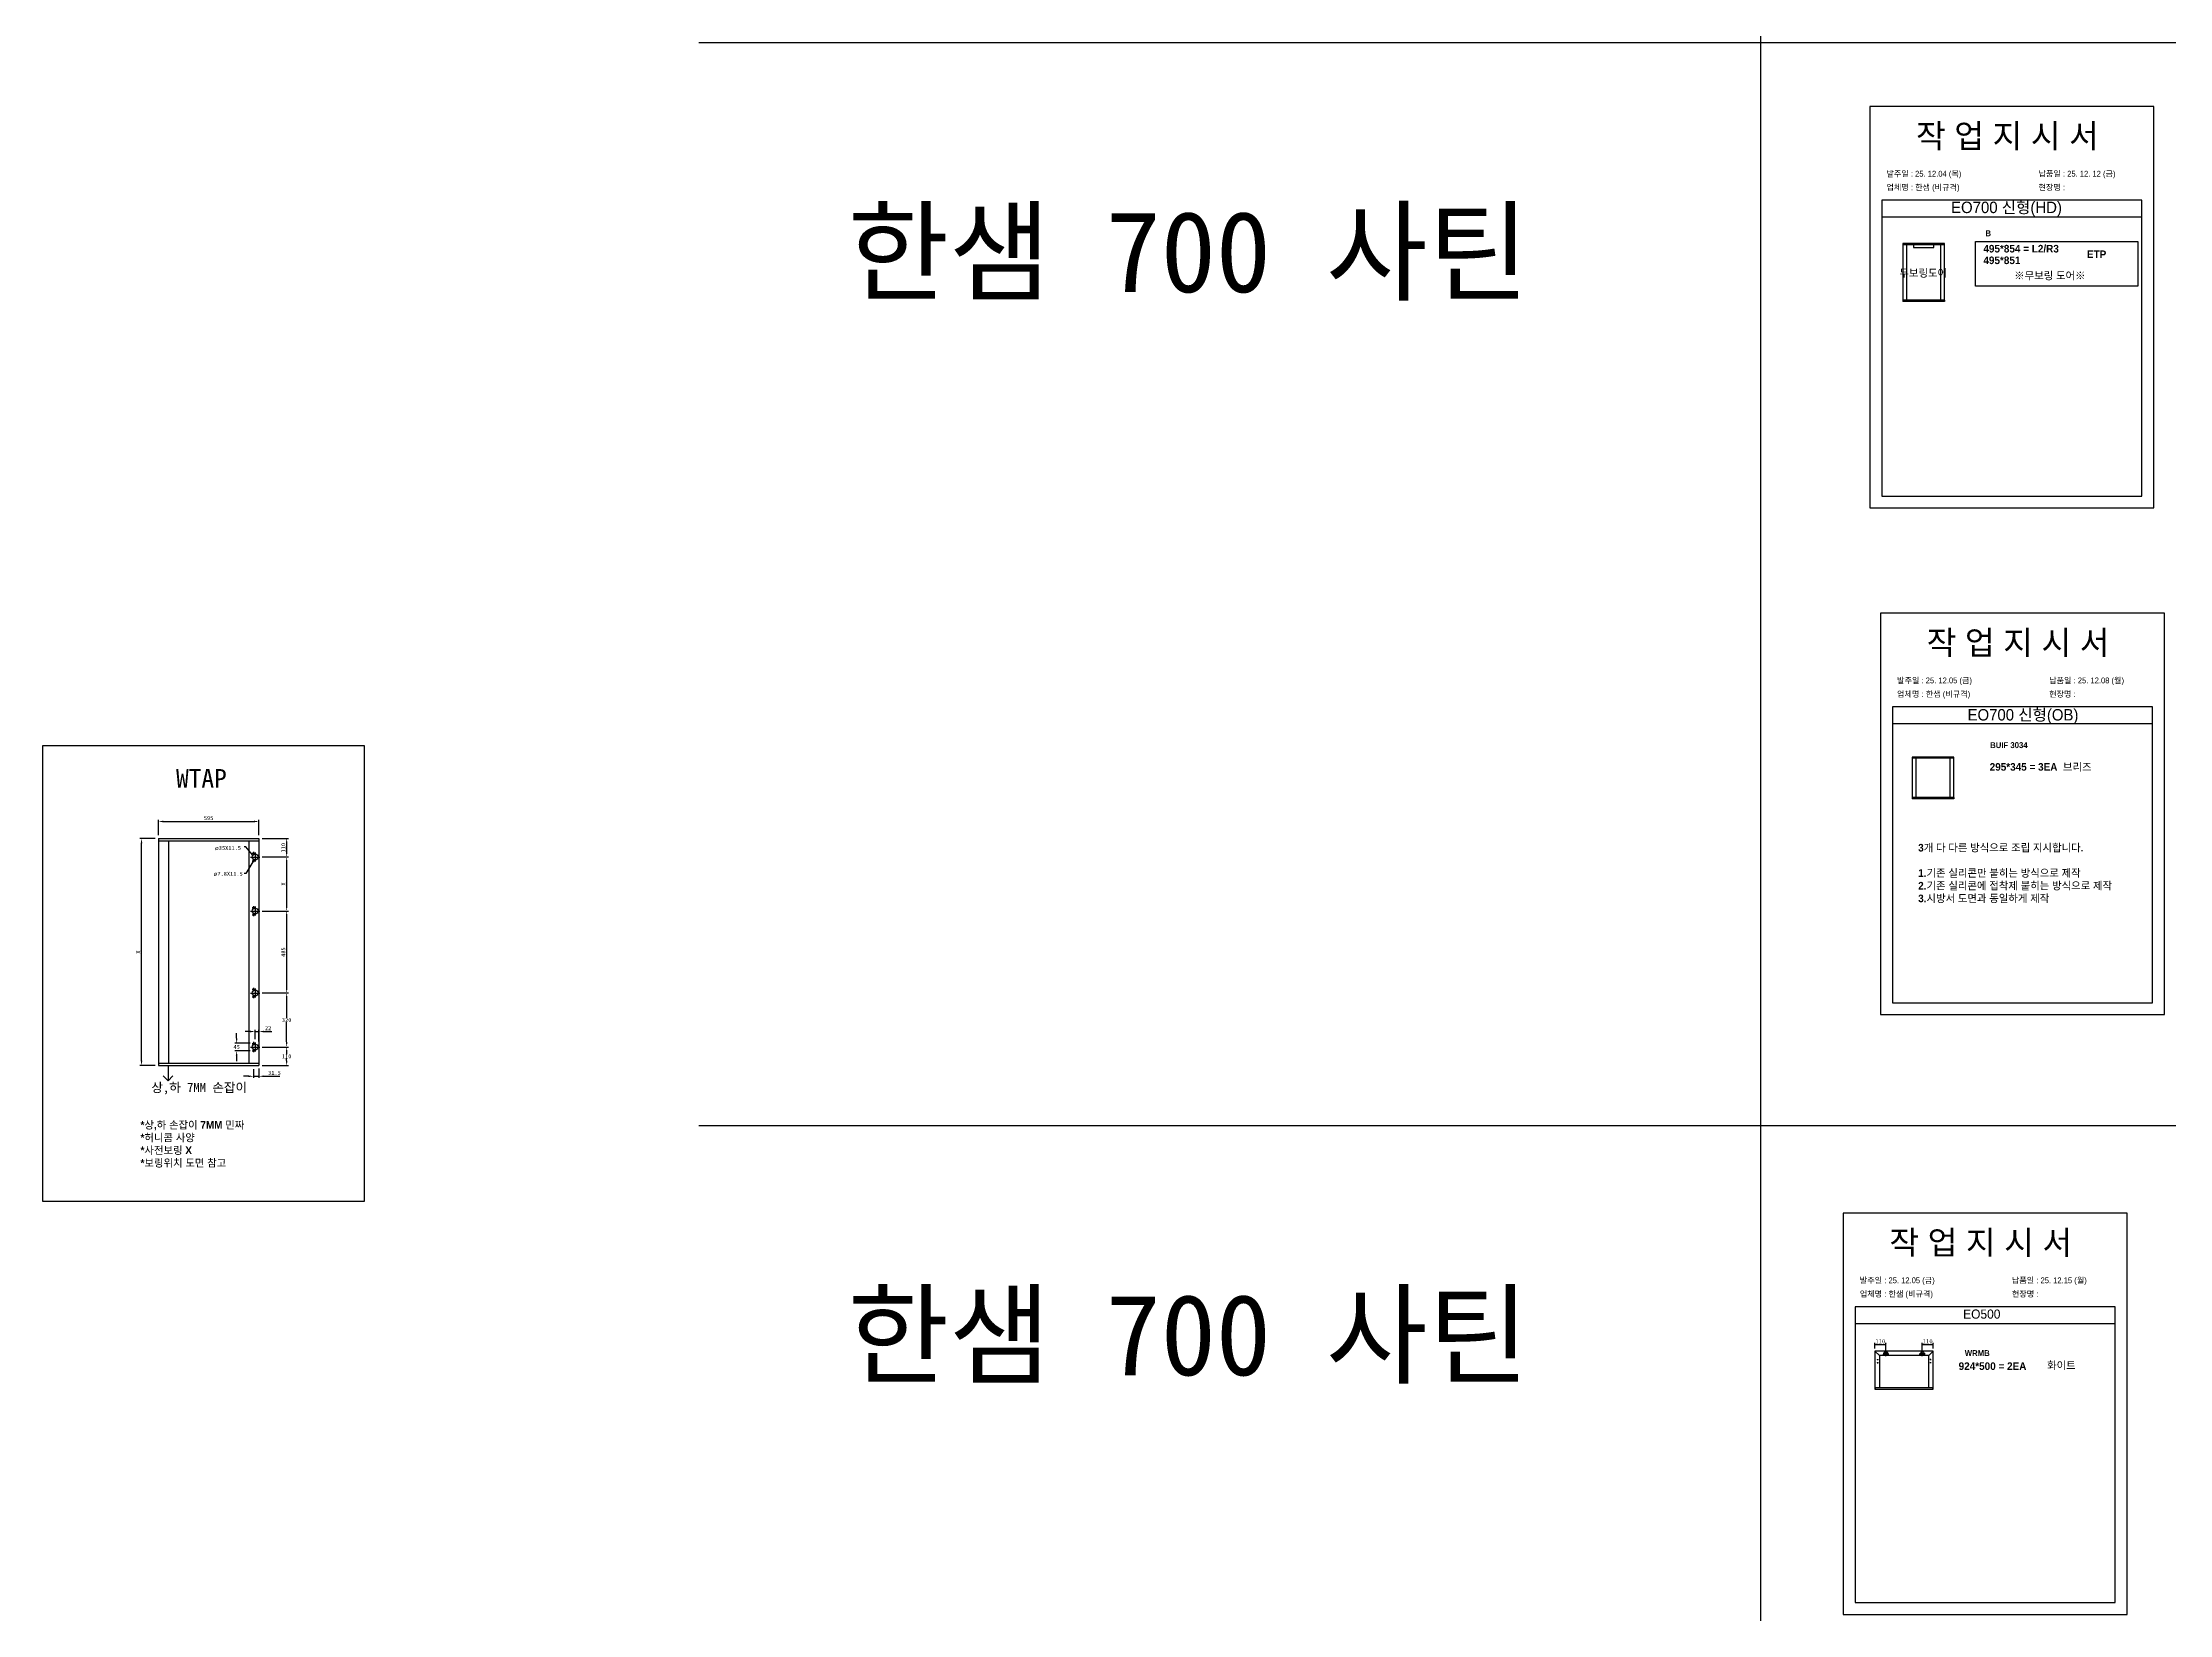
# Model space of a CAD drawing. Header units: millimetres. Extents: x -44117 to 256353, y -2095463 to 65325.
# Drawn here: x 100131 to 112720, y -537852 to -528547 of the extents above; entities that cross this region are included whole.
import ezdxf

# ---------------------------------------------------------------- set-up
doc = ezdxf.new("R2010")
doc.units = ezdxf.units.MM
doc.header["$LTSCALE"] = 10
doc.linetypes.add('CENTER', pattern=[50.8, 31.75, -6.35, 6.35, -6.35])
doc.layers.add('CENTER', color=4, linetype='CENTER')
doc.layers.add('TEXT', color=3, linetype='Continuous')
doc.styles.add('MtX_Gulim', font='')
doc.styles.get('MtX_Gulim').set_extended_font_data('Gulim', bold=True)
doc.dimstyles.new('ISO-25', dxfattribs={"dimtxt": 2.5, "dimasz": 2.5, "dimexe": 1, "dimexo": 1, "dimtad": 1, "dimtxsty": 'Standard', "dimblk": 'ARCHTICK', "dimcen": 2.5, "dimadec": 0, "dimazin": 0, "dimtfac": 1, "dimtmove": 0, "dimatfit": 3, "dimfxl": 0, "dimarcsym": 0})
doc.dimstyles.get("Standard").update_dxf_attribs({"dimtxt": 0.18, "dimasz": 0.18, "dimexe": 0.18, "dimexo": 0.0625, "dimgap": 0.09, "dimtad": 0, "dimtih": 1, "dimtoh": 1, "dimdec": 4, "dimzin": 0, "dimdsep": 46, "dimtxsty": 'Standard', "dimcen": 0.09, "dimadec": 0, "dimazin": 0, "dimtfac": 1, "dimtdec": 4, "dimtofl": 0, "dimtmove": 0, "dimatfit": 3, "dimfxl": 0, "dimtolj": 1, "dimtzin": 0, "dimarcsym": 0})
doc.dimstyles.new('STANDARD$0', dxfattribs={"dimscale": 0, "dimtxt": 1, "dimasz": 0, "dimexe": 10, "dimexo": 10, "dimgap": 2, "dimtad": 1, "dimtih": 1, "dimtoh": 1, "dimdec": 0, "dimzin": 0, "dimdsep": 46, "dimtxsty": 'Standard', "dimcen": 0.09, "dimclrd": 255, "dimclre": 255, "dimclrt": 255, "dimadec": 0, "dimazin": 0, "dimtfac": 1, "dimtdec": 4, "dimtofl": 0, "dimtmove": 0, "dimatfit": 3, "dimfxl": 0, "dimtolj": 1, "dimtzin": 0, "dimarcsym": 0})

# ---------------------------------------------------------------- blocks, each defined once
blk = doc.blocks.new('*D4158')
at = {"color": 4, "lineweight": -2}
for p, q in [((101360, -534471), (101270, -534471)), ((101360, -534516), (101270, -534516)), ((101280, -534441), (101280, -534411)), ((101280, -534546), (101280, -534576))]:
    blk.add_line(p, q, dxfattribs=at)
at = {"color": 4}
for points in [[(101275, -534441), (101285, -534441), (101280, -534471)], [(101285, -534546), (101275, -534546), (101280, -534516)]]:
    blk.add_solid(points, dxfattribs=at)
at = {"layer": 'Defpoints', "color": 0}
for p in [(101280, -534471), (101380, -534471), (101380, -534516)]:
    blk.add_point(p, dxfattribs=at)
at = {"color": 3, "insert": (101280, -534493), "char_height": 24, "attachment_point": 5}
blk.add_mtext('\\A1;45', dxfattribs=at)
blk = doc.blocks.new('*D4159')
at = {"color": 4, "lineweight": -2}
for p, q in [((100797, -533258), (100707, -533258)), ((100717, -534573), (100717, -533288)), ((100797, -534603), (100707, -534603))]:
    blk.add_line(p, q, dxfattribs=at)
at = {"color": 4}
for points in [[(100722, -533288), (100712, -533288), (100717, -533258)], [(100712, -534573), (100722, -534573), (100717, -534603)]]:
    blk.add_solid(points, dxfattribs=at)
at = {"layer": 'Defpoints', "color": 0}
for p in [(100717, -533258), (100817, -533258), (100817, -534603)]:
    blk.add_point(p, dxfattribs=at)
at = {"color": 3, "insert": (100697, -533931), "char_height": 24, "attachment_point": 5, "rotation": 90}
blk.add_mtext('\\A1;X', dxfattribs=at)
blk = doc.blocks.new('*D4160')
at = {"color": 4, "lineweight": -2}
for p, q in [((101380, -534623), (101380, -534676)), ((101412, -534621), (101412, -534676)), ((101350, -534666), (101320, -534666)), ((101380, -534666), (101412, -534666)), ((101442, -534666), (101536, -534666))]:
    blk.add_line(p, q, dxfattribs=at)
at = {"color": 4}
for points in [[(101350, -534671), (101350, -534661), (101380, -534666)], [(101442, -534661), (101442, -534671), (101412, -534666)]]:
    blk.add_solid(points, dxfattribs=at)
at = {"layer": 'Defpoints', "color": 0}
for p in [(101380, -534603), (101412, -534601), (101412, -534666)]:
    blk.add_point(p, dxfattribs=at)
at = {"color": 3, "insert": (101504, -534646), "char_height": 24, "attachment_point": 5}
blk.add_mtext('\\A1;31.5', dxfattribs=at)
blk = doc.blocks.new('26-D')
for centre, radius in [((0, 0), 17.5), ((-10, 22), 3.9), ((-10, -22), 3.9)]:
    blk.add_circle(centre, radius)
at = {"layer": 'CENTER'}
for p, q in [((-27, 0), (27, 0)), ((-17, 22), (-2, 22)), ((-10, 30), (-10, 15)), ((0, 27), (0, -27)), ((-17, -22), (-2, -22)), ((-10, -15), (-10, -30))]:
    blk.add_line(p, q, dxfattribs=at)
blk = doc.blocks.new('*D4161')
at = {"color": 4, "lineweight": -2}
for p, q in [((100817, -533238), (100817, -533148)), ((100847, -533158), (101382, -533158)), ((101412, -533238), (101412, -533148))]:
    blk.add_line(p, q, dxfattribs=at)
at = {"color": 4}
for points in [[(100847, -533153), (100847, -533163), (100817, -533158)], [(101382, -533163), (101382, -533153), (101412, -533158)]]:
    blk.add_solid(points, dxfattribs=at)
at = {"layer": 'Defpoints', "color": 0}
for p in [(100817, -533258), (101412, -533158), (101412, -533258)]:
    blk.add_point(p, dxfattribs=at)
at = {"color": 3, "insert": (101114, -533138), "char_height": 24, "attachment_point": 5}
blk.add_mtext('\\A1;595', dxfattribs=at)
blk = doc.blocks.new('*D4162')
at = {"color": 4, "lineweight": -2}
for p, q in [((101432, -534173), (101586, -534173)), ((101576, -534203), (101576, -534321)), ((101576, -534463), (101576, -534345)), ((101432, -534493), (101586, -534493))]:
    blk.add_line(p, q, dxfattribs=at)
at = {"color": 4}
for points in [[(101581, -534203), (101571, -534203), (101576, -534173)], [(101571, -534463), (101581, -534463), (101576, -534493)]]:
    blk.add_solid(points, dxfattribs=at)
at = {"layer": 'Defpoints', "color": 0}
for p in [(101412, -534173), (101412, -534493), (101576, -534493)]:
    blk.add_point(p, dxfattribs=at)
at = {"color": 3, "insert": (101576, -534333), "char_height": 24, "attachment_point": 5}
blk.add_mtext('\\A1;320', dxfattribs=at)
blk = doc.blocks.new('*D4163')
at = {"color": 4, "lineweight": -2}
for p, q in [((101432, -534493), (101586, -534493)), ((101576, -534523), (101576, -534536)), ((101432, -534603), (101586, -534603)), ((101576, -534573), (101576, -534560))]:
    blk.add_line(p, q, dxfattribs=at)
at = {"color": 4}
for points in [[(101581, -534523), (101571, -534523), (101576, -534493)], [(101571, -534573), (101581, -534573), (101576, -534603)]]:
    blk.add_solid(points, dxfattribs=at)
at = {"layer": 'Defpoints', "color": 0}
for p in [(101412, -534493), (101412, -534603), (101576, -534603)]:
    blk.add_point(p, dxfattribs=at)
at = {"color": 3, "insert": (101576, -534548), "char_height": 24, "attachment_point": 5}
blk.add_mtext('\\A1;110', dxfattribs=at)
blk = doc.blocks.new('*D4164')
at = {"color": 4, "lineweight": -2}
for p, q in [((101432, -533368), (101586, -533368)), ((101576, -533398), (101576, -533658)), ((101432, -533688), (101586, -533688))]:
    blk.add_line(p, q, dxfattribs=at)
at = {"color": 4}
for points in [[(101581, -533398), (101571, -533398), (101576, -533368)], [(101571, -533658), (101581, -533658), (101576, -533688)]]:
    blk.add_solid(points, dxfattribs=at)
at = {"layer": 'Defpoints', "color": 0}
for p in [(101412, -533368), (101412, -533688), (101576, -533688)]:
    blk.add_point(p, dxfattribs=at)
at = {"color": 3, "insert": (101556, -533528), "char_height": 24, "attachment_point": 5, "rotation": 90}
blk.add_mtext('\\A1;X', dxfattribs=at)
blk = doc.blocks.new('*D4165')
at = {"color": 4, "lineweight": -2}
for p, q in [((101432, -533688), (101586, -533688)), ((101576, -533718), (101576, -534143)), ((101432, -534173), (101586, -534173))]:
    blk.add_line(p, q, dxfattribs=at)
at = {"color": 4}
for points in [[(101581, -533718), (101571, -533718), (101576, -533688)], [(101571, -534143), (101581, -534143), (101576, -534173)]]:
    blk.add_solid(points, dxfattribs=at)
at = {"layer": 'Defpoints', "color": 0}
for p in [(101412, -533688), (101412, -534173), (101576, -534173)]:
    blk.add_point(p, dxfattribs=at)
at = {"color": 3, "insert": (101556, -533931), "char_height": 24, "attachment_point": 5, "rotation": 90}
blk.add_mtext('\\A1;485', dxfattribs=at)
blk = doc.blocks.new('*D4166')
at = {"color": 4, "lineweight": -2}
for p, q in [((101432, -533258), (101586, -533258)), ((101432, -533368), (101586, -533368)), ((101576, -533288), (101576, -533338))]:
    blk.add_line(p, q, dxfattribs=at)
at = {"color": 4}
for points in [[(101581, -533288), (101571, -533288), (101576, -533258)], [(101571, -533338), (101581, -533338), (101576, -533368)]]:
    blk.add_solid(points, dxfattribs=at)
at = {"layer": 'Defpoints', "color": 0}
for p in [(101412, -533258), (101412, -533368), (101576, -533368)]:
    blk.add_point(p, dxfattribs=at)
at = {"color": 3, "insert": (101556, -533313), "char_height": 24, "attachment_point": 5, "rotation": 90}
blk.add_mtext('\\A1;110', dxfattribs=at)
blk = doc.blocks.new('_ArchTick')
at = {"color": 0, "linetype": 'ByBlock', "const_width": 0.15}
blk.add_lwpolyline([(-0.5, -0.5), (0.5, 0.5)], dxfattribs=at)
blk = doc.blocks.new('*D4167')
at = {"color": 0, "lineweight": -2}
for p, q in [((110977, -536278), (110977, -536244)), ((110977, -536254), (111041, -536254)), ((111041, -536291), (111041, -536244))]:
    blk.add_line(p, q, dxfattribs=at)
at = {"layer": 'Defpoints', "color": 0}
for p in [(111041, -536254), (110977, -536293), (111041, -536306)]:
    blk.add_point(p, dxfattribs=at)
at = {"color": 0, "lineweight": -2, "xscale": 10, "yscale": 10, "zscale": 10, "rotation": 180}
blk.add_blockref('_ArchTick', (110977, -536254), dxfattribs=at)
at = {"color": 0, "lineweight": -2, "xscale": 10, "yscale": 10, "zscale": 10}
blk.add_blockref('_ArchTick', (111041, -536254), dxfattribs=at)
at = {"color": 0, "insert": (111009, -536235), "char_height": 25, "attachment_point": 5}
blk.add_mtext('110', dxfattribs=at)
blk = doc.blocks.new('*D4168')
at = {"color": 0, "lineweight": -2}
for p, q in [((111257, -536291), (111257, -536244)), ((111257, -536254), (111322, -536254)), ((111322, -536278), (111322, -536244))]:
    blk.add_line(p, q, dxfattribs=at)
at = {"layer": 'Defpoints', "color": 0}
for p in [(111322, -536254), (111257, -536306), (111322, -536293)]:
    blk.add_point(p, dxfattribs=at)
at = {"color": 0, "lineweight": -2, "xscale": 10, "yscale": 10, "zscale": 10, "rotation": 180}
blk.add_blockref('_ArchTick', (111257, -536254), dxfattribs=at)
at = {"color": 0, "lineweight": -2, "xscale": 10, "yscale": 10, "zscale": 10}
blk.add_blockref('_ArchTick', (111322, -536254), dxfattribs=at)
at = {"color": 0, "insert": (111289, -536235), "char_height": 25, "attachment_point": 5}
blk.add_mtext('110', dxfattribs=at)

msp = doc.modelspace()

# ---------------------------------------------------------------- linework, layer by layer
at = {"color": 1}
for p, q in [((104015.69829, -528547.09059), (196284.84516, -528547.09059)), ((104015.69829, -528547.09059), (196284.84516, -528547.09059)), ((100874.19197, -534604.72405), (100874.19197, -534692.07345)), ((104015.69829, -534958.20118), (196284.84516, -534958.20118)), ((104015.69829, -534958.20118), (196284.84516, -534958.20118))]:
    msp.add_line(p, q, dxfattribs=at)
for p, q in [((112557.00997, -529480.74583), (111017.00997, -529480.74583)), ((112557.00997, -529580.74583), (111017.00997, -529580.74583)), ((111142.4191, -529737.16401), (111142.4191, -530079.05089)), ((111388.91974, -529737.60674), (111142.4191, -529737.60674)), ((111388.67378, -529736.91805), (111142.66506, -529736.91805)), ((111387.68993, -529744.2969), (111387.68993, -529736.91805)), ((111388.91974, -530079.05089), (111388.91974, -529737.16401)), ((111388.91974, -529744.2969), (111142.4191, -529744.2969)), ((111164.3097, -529743.80498), (111164.3097, -530071.91801)), ((111366.78318, -530071.91801), (111366.78318, -529744.2969)), ((111388.91974, -530071.91801), (111142.4191, -530071.91801)), ((111388.91974, -530078.60817), (111142.4191, -530078.60817)), ((111388.67378, -530079.29686), (111142.66506, -530079.29686)), ((111143.64891, -530079.29686), (111143.64891, -530071.91801)), ((111387.68993, -530071.91801), (111387.68993, -530079.29686)), ((112620.07871, -532480.06661), (111080.07871, -532480.06661)), ((112620.07871, -532580.06661), (111080.07871, -532580.06661)), ((111197.59048, -532776.50271), (111197.59048, -533023.03931)), ((111444.09112, -532776.94545), (111197.59048, -532776.94545)), ((111444.09112, -532783.63561), (111197.59048, -532783.63561)), ((111443.84516, -532776.25675), (111197.83644, -532776.25675)), ((111219.48108, -532783.14368), (111219.48108, -533015.90642)), ((111421.95456, -533015.90642), (111421.95456, -532783.63561)), ((111442.86131, -532783.63561), (111442.86131, -532776.25675)), ((111444.09112, -533023.03931), (111444.09112, -532776.50271)), ((111444.09112, -533015.90642), (111197.59048, -533015.90642)), ((111444.09112, -533022.59658), (111197.59048, -533022.59658)), ((111443.84516, -533023.28528), (111197.83644, -533023.28528)), ((111198.82029, -533023.28528), (111198.82029, -533015.90642)), ((111442.86131, -533015.90642), (111442.86131, -533023.28528)), ((100816.64244, -533258.15162), (100816.64244, -534603.15162)), ((100816.64244, -533258.15162), (101411.64244, -533258.15162)), ((101411.64244, -533258.15162), (101411.64244, -534603.15162)), ((101411.64244, -533261.15162), (101411.64244, -534600.15162)), ((100816.64244, -533273.15162), (101411.64244, -533273.15162)), ((100876.64244, -533273.15162), (100876.64244, -534588.15162)), ((101351.64244, -533273.15162), (101351.64244, -534588.15162)), ((100816.64244, -534588.15162), (101411.64244, -534588.15162)), ((100816.64244, -534603.15162), (101411.64244, -534603.15162)), ((112399.3911, -536030.88959), (110859.3911, -536030.88959)), ((112399.3911, -536130.88959), (110859.3911, -536130.88959)), ((110976.64831, -536293.47004), (110976.64831, -536517.81037)), ((111002.98906, -536319.81079), (110976.735, -536293.26076)), ((111321.53414, -536293.17408), (110976.94427, -536293.17408)), ((110989.96667, -536342.89595), (110995.88594, -536342.89595)), ((110989.96667, -536361.83761), (110995.88594, -536361.83761)), ((110992.92631, -536339.93631), (110992.92631, -536345.85558)), ((110992.92631, -536358.87797), (110992.92631, -536364.79724)), ((111002.98906, -536319.81079), (111002.98906, -536509.81936)), ((111295.48936, -536319.81079), (111002.98906, -536319.81079)), ((111057.60774, -536306.19647), (111025.32091, -536306.19647)), ((111030.51367, -536312.11574), (111025.77826, -536312.11574)), ((111028.14596, -536309.74803), (111028.14596, -536314.48345)), ((111041.46432, -536322.33989), (111041.46432, -536290.05306)), ((111057.15039, -536312.11574), (111052.41497, -536312.11574)), ((111054.78268, -536309.74803), (111054.78268, -536314.48345)), ((111240.87069, -536306.19647), (111273.15752, -536306.19647)), ((111246.06346, -536312.11574), (111241.32804, -536312.11574)), ((111243.69575, -536309.74803), (111243.69575, -536314.48345)), ((111257.01411, -536322.33989), (111257.01411, -536290.05306)), ((111272.70018, -536312.11574), (111267.96476, -536312.11574)), ((111270.33247, -536309.74803), (111270.33247, -536314.48345)), ((111295.48936, -536319.81079), (111321.74342, -536293.26076)), ((111295.48936, -536509.22743), (111295.48936, -536319.81079)), ((111308.51176, -536342.89595), (111302.59249, -536342.89595)), ((111308.51176, -536361.83761), (111302.59249, -536361.83761)), ((111305.55212, -536339.93631), (111305.55212, -536345.85558)), ((111305.55212, -536358.87797), (111305.55212, -536364.79724)), ((111321.83011, -536517.81037), (111321.83011, -536293.47004)), ((110976.64831, -536509.22743), (111321.83011, -536509.22743)), ((110976.64831, -536517.27764), (111321.53414, -536517.27764)), ((110976.94427, -536518.10633), (111321.53414, -536518.10633)), ((110978.12813, -536509.22743), (110978.12813, -536518.10633)), ((111320.35029, -536518.10633), (111320.35029, -536509.22743))]:
    msp.add_line(p, q)
at = {"color": 4, "linetype": 'ByBlock'}
for p, q in [((101389.64244, -534445.87896), (101389.64244, -534391.33008)), ((101411.64244, -534445.87896), (101411.64244, -534391.33008)), ((101359.64244, -534401.33008), (101329.64244, -534401.33008)), ((101389.64244, -534401.33008), (101411.64244, -534401.33008)), ((101411.64244, -534460.65162), (101411.64244, -534415.65162)), ((101441.64244, -534401.33008), (101487.7596, -534401.33008))]:
    msp.add_line(p, q, dxfattribs=at)
at = {"color": 1}
for p in [(110300.49669, 21924.9366), (110300.49669, 14161.07811), (110300.49669, 18584.38997), (110300.49669, 10820.53148), (110300.49669, 18627.87121), (110300.49669, 10864.01272), (110300.49669, 15287.32457), (110300.49669, 7523.46608), (110300.49669, 3746.75115), (110300.49669, 21924.9366), (110300.49669, 14161.07811), (110300.49669, 18584.38997), (110300.49669, 10820.53148), (110300.49669, 18627.87121), (110300.49669, 10864.01272), (110300.49669, 15287.32457), (110300.49669, 7523.46608), (110300.49669, 3746.75115), (110300.49669, 21924.9366), (110300.49669, 14161.07811), (110300.49669, 18584.38997), (110300.49669, 10820.53148), (110300.49669, 18627.87121), (110300.49669, 10864.01272), (110300.49669, 15287.32457), (110300.49669, 7523.46608), (110300.49669, 3746.75115), (110300.49669, 21924.9366), (110300.49669, 14161.07811), (110300.49669, 18584.38997), (110300.49669, 10820.53148), (110300.49669, 18627.87121), (110300.49669, 10864.01272), (110300.49669, 15287.32457), (110300.49669, 7523.46608), (110300.49669, 3746.75115), (110300.49669, 21924.9366), (110300.49669, 14161.07811), (110300.49669, 18584.38997), (110300.49669, 10820.53148), (110300.49669, 18627.87121), (110300.49669, 10864.01272), (110300.49669, 15287.32457), (110300.49669, 7523.46608), (110300.49669, 3746.75115), (110300.49669, 21924.9366), (110300.49669, 14161.07811), (110300.49669, 18584.38997), (110300.49669, 10820.53148), (110300.49669, 18627.87121), (110300.49669, 10864.01272), (110300.49669, 15287.32457), (110300.49669, 7523.46608), (110300.49669, 3746.75115), (110300.49669, 21924.9366), (110300.49669, 14161.07811), (110300.49669, 18584.38997), (110300.49669, 10820.53148), (110300.49669, 18627.87121), (110300.49669, 10864.01272), (110300.49669, 15287.32457), (110300.49669, 7523.46608), (110300.49669, 3746.75115), (110300.49669, 21924.9366), (110300.49669, 14161.07811), (110300.49669, 18584.38997), (110300.49669, 10820.53148), (110300.49669, 18627.87121), (110300.49669, 10864.01272), (110300.49669, 15287.32457), (110300.49669, 7523.46608), (110300.49669, 3746.75115), (110300.49669, 21924.9366), (110300.49669, 14161.07811), (110300.49669, 18584.38997), (110300.49669, 10820.53148), (110300.49669, 18627.87121), (110300.49669, 10864.01272), (110300.49669, 15287.32457), (110300.49669, 7523.46608), (110300.49669, 3746.75115), (110300.49669, 21924.9366), (110300.49669, 14161.07811), (110300.49669, 18584.38997), (110300.49669, 10820.53148), (110300.49669, 18627.87121), (110300.49669, 10864.01272), (110300.49669, 15287.32457), (110300.49669, 7523.46608), (110300.49669, 3746.75115), (110300.49669, 12702.87182), (110300.49669, 4939.01333), (110300.49669, 9362.32519), (110300.49669, 1598.4667), (110300.49669, 9405.80642), (110300.49669, 1641.94794), (110300.49669, 6065.25979), (110300.49669, -1698.5987), (110300.49669, -5475.31363), (110300.49669, 12702.87182), (110300.49669, 4939.01333), (110300.49669, 9362.32519), (110300.49669, 1598.4667), (110300.49669, 9405.80642), (110300.49669, 1641.94794), (110300.49669, 6065.25979), (110300.49669, -1698.5987), (110300.49669, -5475.31363), (110300.49669, 12702.87182), (110300.49669, 4939.01333), (110300.49669, 9362.32519), (110300.49669, 1598.4667), (110300.49669, 9405.80642), (110300.49669, 1641.94794), (110300.49669, 6065.25979), (110300.49669, -1698.5987), (110300.49669, -5475.31363), (110300.49669, 12702.87182), (110300.49669, 4939.01333), (110300.49669, 9362.32519), (110300.49669, 1598.4667), (110300.49669, 9405.80642), (110300.49669, 1641.94794), (110300.49669, 6065.25979), (110300.49669, -1698.5987), (110300.49669, -5475.31363), (110300.49669, 12702.87182), (110300.49669, 4939.01333), (110300.49669, 9362.32519), (110300.49669, 1598.4667), (110300.49669, 9405.80642), (110300.49669, 1641.94794), (110300.49669, 6065.25979), (110300.49669, -1698.5987), (110300.49669, -5475.31363)]:
    msp.add_xline(p, (0, 1), dxfattribs=at)
for points in [[(110947.00997, -531301.57611), (112627.00997, -531301.57611), (112627.00997, -528925.57611), (110947.00997, -528925.57611)], [(111204.34219, -529760.99801), (111325.52744, -529760.99801), (111325.52744, -529737.60674), (111204.34219, -529737.60674)], [(111571.10687, -529724.3093), (112533.21965, -529724.3093), (112533.21965, -529988.52588), (111571.10687, -529988.52588)], [(111010.07871, -534300.89689), (112690.07871, -534300.89689), (112690.07871, -531924.89689), (111010.07871, -531924.89689)], [(100131.12911, -535405.90717), (102037.05105, -535405.90717), (102037.05105, -532710.389), (100131.12911, -532710.389)], [(110789.3911, -537851.71987), (112469.3911, -537851.71987), (112469.3911, -535475.71987), (110789.3911, -535475.71987)]]:
    msp.add_lwpolyline(points, close=True)
for points in [[(111017.00997, -529480.74583), (111017.00997, -531231.57611), (112557.00997, -531231.57611), (112557.00997, -529480.74583)], [(111080.07871, -532480.06661), (111080.07871, -534230.89689), (112620.07871, -534230.89689), (112620.07871, -532480.06661)], [(110859.3911, -536030.88959), (110859.3911, -537781.71987), (112399.3911, -537781.71987), (112399.3911, -536030.88959)]]:
    msp.add_lwpolyline(points)
msp.add_lwpolyline([(100845.9077, -534663.78918), (100874.19197, -534692.07345), (100902.47624, -534663.78918)], dxfattribs=at)
for centre, radius in [((110992.92631, -536342.89595), 0.88789), ((110992.92631, -536361.83761), 0.88789), ((111028.14596, -536312.11574), 0.94708), ((111041.46432, -536306.19647), 10.35872), ((111054.78268, -536312.11574), 0.94708), ((111243.69575, -536312.11574), 0.94708), ((111257.01411, -536306.19647), 10.35872), ((111270.33247, -536312.11574), 0.94708), ((111305.55212, -536342.89595), 0.88789), ((111305.55212, -536361.83761), 0.88789)]:
    msp.add_circle(centre, radius)
for centre, radius, start, end in [((111388.67378, -529737.16401), 0.24596, 0, 90), ((111142.66506, -530079.0509), 0.24596, 180, 270), ((111388.67378, -530079.0509), 0.24596, 270, 0), ((111443.84516, -532776.50271), 0.24596, 0, 90), ((111197.83644, -533023.03932), 0.24596, 180, 270), ((111443.84516, -533023.03932), 0.24596, 270, 0), ((110976.94427, -536293.47004), 0.29596, 90, 180), ((111321.53414, -536293.47004), 0.29596, 0, 90), ((110976.94427, -536517.81037), 0.29596, 180, 270), ((111321.53414, -536517.81037), 0.29596, 270, 0)]:
    msp.add_arc(centre, radius, start, end)
at = {"color": 4, "linetype": 'ByBlock'}
for points in [[(101359.64244, -534396.33008), (101359.64244, -534406.33008), (101389.64244, -534401.33008)], [(101441.64244, -534396.33008), (101441.64244, -534406.33008), (101411.64244, -534401.33008)]]:
    msp.add_solid(points, dxfattribs=at)
at = {"layer": 'Defpoints', "color": 0, "linetype": 'ByBlock'}
for p in [(101411.64244, -533665.65162), (101411.64244, -534150.65162), (101411.64244, -534401.33008), (101411.64244, -534470.65162)]:
    msp.add_point(p, dxfattribs=at)

# ---------------------------------------------------------------- block references
for p in [(101389.64244, -533368.15162), (101389.64244, -533688.15162), (101389.64244, -534173.15162), (101389.64244, -534493.15162)]:
    msp.add_blockref('26-D', p)

# ---------------------------------------------------------------- texts
at = {"linetype": 'Continuous', "style": 'MtX_Gulim'}
for s, height, p in [('B', 35.04934, (111630.65543, -529693.74072)), ('BUIF 3034', 35.049344, (111658.60369, -532723.46569)), ('WRMB', 35.049344, (111508.6056, -536322.31953))]:
    msp.add_text(s, height=height, dxfattribs=at).set_placement(p)
at = {"attachment_point": 1}
for s, width, gutter_width, heights, insert, char_height in [('{\\fGulim|b0|i0|c129|p50;작 업 지 시 서}', 3307.3198183, 12.5, [-155.84554], (111219.81657, -529029.73862), 140), ('\\pt11;{\\fGulim|b0|i0|c129|p50;발주일 : 25. 12.04 (목)}', 3307.3198183, 12.5, [34.50412], (111044.60722, -529306.45904), 34.3), ('{\\fGulim|b0|i0|c129|p50;납품일 : 25. 12. 12 (금)}', 3307.3198183, 12.5, [35.09023], (111944.5852, -529306.45904), 34.3), ('{\\f굴림|b0|i0|c129|p50;한샘} 700 {\\f굴림|b0|i0|c129|p50;사틴}', 5072.1082947, 2395.6482, [-533.35869], (104895.62473, -529545.29795), 479.1296392), ('{\\fGulim|b0|i0|c129|p50;업체명 : 한샘 (비규격)}', 3307.3198183, 12.5, [36.11279], (111044.60722, -529387.11522), 34.3), ('{\\fGulim|b0|i0|c129|p50;EO700 신형(HD)}', 1597.0710432, 6.03612, [-85.06834], (111427.42223, -529489.01513), 67.6045736), ('{\\fGulim|b0|i0|c129|p50;현장명 : }', 3307.3198183, 12.5, [-38.2735], (111944.5852, -529387.11522), 34.3), ('{\\f굴림|b1|i0|c129|p50;495*854 = L2/R3}', 13607.1496112, 175, [-54.34524], (111618.653, -529744.83474), 45), ('{\\f굴림|b1|i0|c129|p50;\\C1;495*851}', 13607.1496112, 175, [-46.25], (111618.653, -529813.6446), 45), ('{\\f굴림|b1|i0|c129|p50;ETP}', 13607.1496112, 175, [-46.07143], (112231.48604, -529777.84254), 45), ('{\\f굴림|b1|i0|c129|p50;무보링도어}', 13607.1496112, 175, [-50.11905], (111121.77641, -529888.99572), 45), ('{\\f굴림|b1|i0|c129|p50;※무보링 도어※}', 13607.1496112, 175, [-50.11905], (111801.52551, -529904.46849), 45), ('{\\fGulim|b0|i0|c129|p50;작 업 지 시 서}', 3307.3198183, 12.5, [-155.84554], (111282.88531, -532029.0594), 140), ('{\\fGulim|b0|i0|c129|p50;업체명 : 한샘 (비규격)}', 3307.3198183, 12.5, [36.11279], (111107.67596, -532386.436), 34.3), ('\\pt11;{\\fGulim|b0|i0|c129|p50;발주일 : 25. 12.05 (금)}', 3307.3198183, 12.5, [34.50412], (111107.67596, -532305.77982), 34.3), ('{\\fGulim|b0|i0|c129|p50;현장명 : }', 3307.3198183, 12.5, [-38.2735], (112007.65394, -532386.436), 34.3), ('{\\fGulim|b0|i0|c129|p50;납품일 : 25. 12.08 (월)}', 3307.3198183, 12.5, [35.09023], (112007.65394, -532305.77982), 34.3), ('{\\fGulim|b0|i0|c129|p50;EO700 신형(OB)}', 1597.0710432, 6.03612, [-85.06834], (111524.95621, -532492.49484), 67.6045736), ('WTAP ', 36.4277419, 551.70917, [-110.34183], (100921.4483, -532847.24439), 110.341834), ('{\\f굴림|b1|i0|c129|p50;295*345 = 3EA  브리즈}', 13607.1496112, 175, [-50], (111655.94429, -532812.22559), 45), ('{\\f굴림|b1|i0|c129|p50;3개 다 다른 방식으로 조립 지시합니다.\\P\\P1.기존 실리콘만 붙히는 방식으로 제작\\P2.기존 실리콘에 접착제 붙히는 방식으로 제작\\P3.시방서 도면과 동일하게 제작}', 13607.1496112, 175, [-356.42857], (111232.89447, -533290.49982), 45), ('{\\f굴림|b1|i0|c129|p50;*상,하 손잡이 7MM 민짜\\P*허니콤 사양\\P*사전보링 X\\P*보링위치 도면 참고}', 13607.1496112, 175, [-281.19048], (100711.14237, -534931.60782), 45), ('{\\fGulim|b0|i0|c129|p50;작 업 지 시 서}', 3307.3198183, 12.5, [-155.84554], (111062.19771, -535579.88238), 140), ('{\\f굴림|b0|i0|c129|p50;한샘} 700 {\\f굴림|b0|i0|c129|p50;사틴}', 5072.1082947, 2395.6482, [-533.35869], (104895.62473, -535956.40855), 479.1296392), ('\\pt11;{\\fGulim|b0|i0|c129|p50;발주일 : 25. 12.05 (금)}', 3307.3198183, 12.5, [34.50412], (110886.98835, -535856.6028), 34.3), ('{\\fGulim|b0|i0|c129|p50;납품일 : 25. 12.15 (월)}', 3307.3198183, 12.5, [35.09023], (111786.96634, -535856.6028), 34.3), ('{\\fGulim|b0|i0|c129|p50;업체명 : 한샘 (비규격)}', 3307.3198183, 12.5, [36.11279], (110886.98835, -535937.25898), 34.3), ('{\\fGulim|b0|i0|c129|p50;현장명 : }', 3307.3198183, 12.5, [-38.2735], (111786.96634, -535937.25898), 34.3), ('{\\fGulim|b0|i0|c129|p50;EO500}', 5224.9748335, 19.74777, [57.05176], (111498.83314, -536046.59589), 54.1878762), ('{\\f굴림|b1|i0|c129|p50;924*500 = 2EA }', 13607.1496112, 175, [-46.36905], (111472.31993, -536359.45287), 45), ('{\\f굴림|b1|i0|c129|p50;화이트}', 13607.1496112, 175, [-50], (111995.46746, -536355.35399), 45)]:
    msp.add_mtext_dynamic_manual_height_columns(s, width=width, gutter_width=gutter_width, heights=heights, dxfattribs=dict(at, insert=insert, char_height=char_height))
at = {"color": 3, "linetype": 'ByBlock', "insert": (101466.24034, -534381.33008), "char_height": 24, "attachment_point": 5}
msp.add_mtext('\\A1;22', dxfattribs=at)
at = {"color": 1, "insert": (100775.31821, -534704.94892), "char_height": 54.6785578, "attachment_point": 1}
msp.add_mtext_dynamic_manual_height_columns('{\\f굴림|b0|i0|c129|p50;상},{\\f굴림|b0|i0|c129|p50;하} 7MM {\\f굴림|b0|i0|c129|p50;손잡이}', width=744.29789, gutter_width=273.39279, heights=[131.55974], dxfattribs=at)
at = {"layer": 'TEXT'}
for s, p in [('ø35X11.5', (101151.53699, -533326.92141)), ('ø7.8X11.5', (101143.24583, -533479.44911))]:
    msp.add_text(s, height=24, dxfattribs=at).set_placement(p)

# ---------------------------------------------------------------- dimensions: what is measured, and where the dimension line sits
for base, p1, p2, picture, middle in [((101411.64244, -533158.15162), (100816.64244, -533258.15162), (101411.64244, -533258.15162), '*D4161', (101114.14244, -533138.15162)), ((101411.64244, -534666.09969), (101380.14244, -534603.15162), (101411.64244, -534600.65162), '*D4160', (101503.64244, -534646.09969))]:
    dim = msp.add_linear_dim(base=base, p1=p1, p2=p2, dimstyle='Standard', override={"dimscale": 10, "dimtxt": 2.4, "dimasz": 3, "dimexe": 1, "dimexo": 2, "dimgap": 0, "dimtih": 0, "dimtoh": 0, "dimzin": 9, "dimcen": 0, "dimclrd": 4, "dimclre": 4, "dimclrt": 3, "dimtfac": 0.083333, "dimtofl": 1, "dimtvp": 0.833333, "dimtzin": 8})
    dim.commit()
    dim.dimension.update_dxf_attribs({"geometry": picture, "text_midpoint": middle})
for base, p1, p2, picture, middle in [((100716.64244, -533258.15162), (100816.64244, -534603.15162), (100816.64244, -533258.15162), '*D4159', (100696.64244, -533930.65162)), ((101576.14473, -533688.15162), (101411.64244, -533368.15162), (101411.64244, -533688.15162), '*D4164', (101556.14473, -533528.15162))]:
    dim = msp.add_linear_dim(base=base, p1=p1, p2=p2, angle=90, text='X', dimstyle='Standard', override={"dimscale": 10, "dimtxt": 2.4, "dimasz": 3, "dimexe": 1, "dimexo": 2, "dimgap": 0, "dimtih": 0, "dimtoh": 0, "dimzin": 9, "dimcen": 0, "dimclrd": 4, "dimclre": 4, "dimclrt": 3, "dimtfac": 0.083333, "dimtofl": 1, "dimtvp": 0.833333, "dimtzin": 8})
    dim.commit()
    dim.dimension.update_dxf_attribs({"geometry": picture, "text_midpoint": middle})
for base, p1, p2, dimstyle, override, picture, middle in [((101576.14473, -533368.15162), (101411.64244, -533258.15162), (101411.64244, -533368.15162), 'Standard', {"dimscale": 10, "dimtxt": 2.4, "dimasz": 3, "dimexe": 1, "dimexo": 2, "dimgap": 0, "dimtih": 0, "dimtoh": 0, "dimzin": 9, "dimcen": 0, "dimclrd": 4, "dimclre": 4, "dimclrt": 3, "dimtfac": 0.083333, "dimtofl": 1, "dimtvp": 0.833333, "dimtzin": 8}, '*D4166', (101556.14473, -533313.15162)), ((101576.14473, -534173.15162), (101411.64244, -533688.15162), (101411.64244, -534173.15162), 'Standard', {"dimscale": 10, "dimtxt": 2.4, "dimasz": 3, "dimexe": 1, "dimexo": 2, "dimgap": 0, "dimtih": 0, "dimtoh": 0, "dimzin": 9, "dimcen": 0, "dimclrd": 4, "dimclre": 4, "dimclrt": 3, "dimtfac": 0.083333, "dimtofl": 1, "dimtvp": 0.833333, "dimtzin": 8}, '*D4165', (101556.14473, -533930.65162)), ((101576.14473, -534493.15162), (101411.64244, -534173.15162), (101411.64244, -534493.15162), 'STANDARD$0', {"dimscale": 10, "dimtxt": 2.4, "dimasz": 3, "dimexe": 1, "dimexo": 2, "dimgap": 0, "dimtad": 0, "dimzin": 9, "dimcen": 0, "dimclrd": 4, "dimclre": 4, "dimclrt": 3, "dimtfac": 0.083333, "dimtvp": 0.833333}, '*D4162', (101576.14473, -534333.15162)), ((101280.14244, -534470.65162), (101380.14244, -534515.65162), (101380.14244, -534470.65162), 'STANDARD$0', {"dimscale": 10, "dimtxt": 2.4, "dimasz": 3, "dimexe": 1, "dimexo": 2, "dimgap": 0, "dimtad": 0, "dimzin": 9, "dimcen": 0, "dimclrd": 4, "dimclre": 4, "dimclrt": 3, "dimtfac": 0.083333, "dimtvp": 0.833333}, '*D4158', (101280.14244, -534493.15162)), ((101576.14473, -534603.15162), (101411.64244, -534493.15162), (101411.64244, -534603.15162), 'STANDARD$0', {"dimscale": 10, "dimtxt": 2.4, "dimasz": 3, "dimexe": 1, "dimexo": 2, "dimgap": 0, "dimtad": 0, "dimzin": 9, "dimcen": 0, "dimclrd": 4, "dimclre": 4, "dimclrt": 3, "dimtfac": 0.083333, "dimtvp": 0.833333}, '*D4163', (101576.14473, -534548.15162))]:
    dim = msp.add_linear_dim(base=base, p1=p1, p2=p2, angle=90, dimstyle=dimstyle, override=override)
    dim.commit()
    dim.dimension.update_dxf_attribs({"geometry": picture, "text_midpoint": middle})
for base, p1, p2, picture, middle in [((111041.46432, -536253.88964), (110976.94427, -536293.47004), (111041.46432, -536306.19647), '*D4167', (111009.2043, -536235.13964)), ((111321.53414, -536253.88964), (111257.0141, -536306.19647), (111321.53414, -536293.47004), '*D4168', (111289.27412, -536235.13964))]:
    dim = msp.add_linear_dim(base=base, p1=p1, p2=p2, text='110', dimstyle='ISO-25', override={"dimscale": 10, "dimasz": 1, "dimexo": 1.5, "dimtxsty": 'Standard'})
    dim.commit()
    dim.dimension.update_dxf_attribs({"geometry": picture, "text_midpoint": middle})

# ---------------------------------------------------------------- leaders
at = {"color": 4}
for points in [[(101373.09363, -533356.15691), (101333.92825, -533308.57038), (101323.70397, -533308.57038)], [(101375.95147, -533397.49564), (101334.79231, -533465.18265), (101324.56803, -533465.18265)]]:
    msp.add_leader(points, dimstyle='Standard', override={"dimscale": 10, "dimtxt": 2.4, "dimasz": 3, "dimexe": 1, "dimexo": 2, "dimgap": 0, "dimtih": 0, "dimtoh": 0, "dimzin": 9, "dimcen": 0, "dimclrd": 4, "dimclre": 4, "dimclrt": 3, "dimtfac": 0.083333, "dimtofl": 1, "dimtvp": 0.833333, "dimtzin": 8}, dxfattribs=at)

doc.saveas('drawing.dxf')
